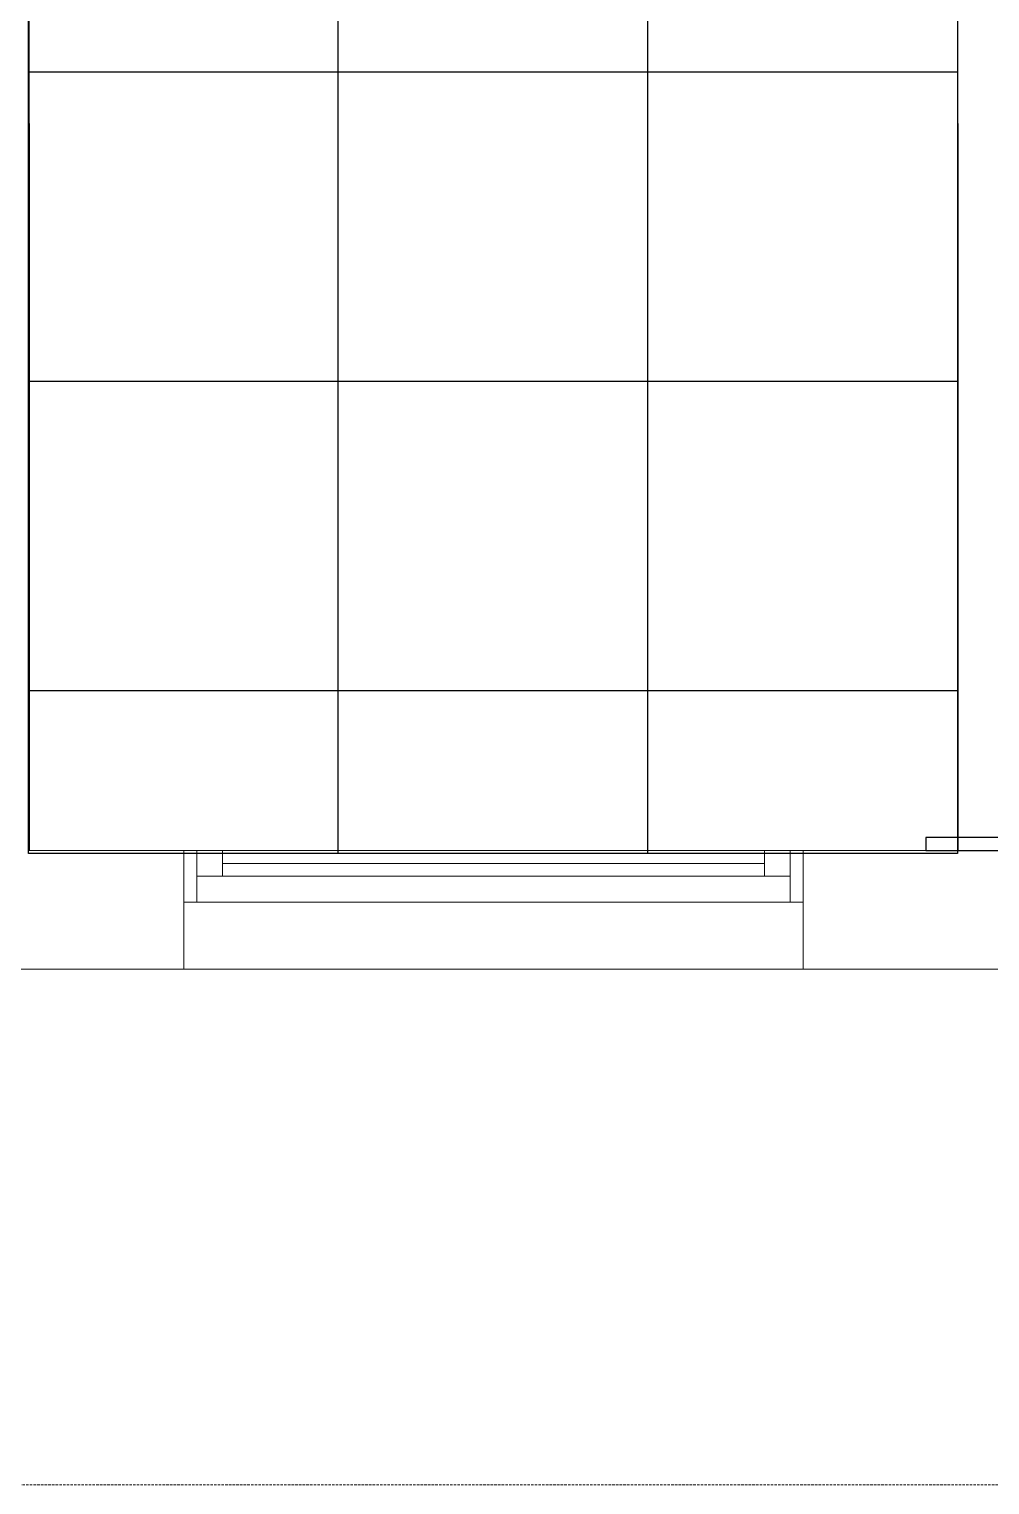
# Model space of a CAD drawing. Extents: x -12260 to 304645, y -29287 to 19916.
# Drawn here: x 42876 to 44738, y -14060 to -11237 of the extents above; entities that cross this region are included whole.
import ezdxf

# ---------------------------------------------------------------- set-up
doc = ezdxf.new("R2010")
doc.units = 0
doc.header["$LTSCALE"] = 0.25
doc.linetypes.add('01-First Floor$0$HIDDEN', pattern=[9.525, 6.35, -3.175])
doc.linetypes.add('DASHDOT', pattern=[25.4, 12.7, -6.35, 0, -6.35])
for name, color, linetype, lineweight in [('01-First Floor$0$Aluminum', 251, 'Continuous', 5), ('01-First Floor$0$Proj', 251, 'Continuous', 5), ('01-First Floor$0$Walls', 251, 'Continuous', 5), ('E-LITE-CLNG-CNDT', 6, 'DASHDOT', 35)]:
    doc.layers.add(name, color=color, linetype=linetype, lineweight=lineweight)
doc.layers.add('01-First Floor$0$FALSE CEILING', color=251, linetype='Continuous')
doc.layers.add('01-First Floor$0$X-WHITE glass', color=255, linetype='Continuous')

# ---------------------------------------------------------------- blocks, each defined once
blk = doc.blocks.new('01-First Floor')
at = {"layer": '01-First Floor$0$Aluminum'}
for p, q in [((43176, -12830.2), (44376, -12830)), ((43201, -12930), (43201, -12830)), ((43251, -12880), (43251, -12830)), ((44301, -12880), (44301, -12830)), ((44351, -12930), (44351, -12830)), ((44301, -12855), (43251, -12855)), ((43201, -12880), (44351, -12880)), ((43176, -12930, 0), (44376, -12930)), ((44376, -13060), (43176, -13060, 0))]:
    blk.add_line(p, q, dxfattribs=at)
at = {"layer": '01-First Floor$0$FALSE CEILING', "linetype": 'Continuous'}
for p, q in [((43475.1, -12835.7), (43476, -2710)), ((44075.1, -12835.7), (44076, -2710)), ((42875.3, -11320), (44675.3, -11320)), ((42876, -11920), (44676, -11920)), ((42876, -12520), (44676, -12520))]:
    blk.add_line(p, q, dxfattribs=at)
at = {"layer": '01-First Floor$0$FALSE CEILING'}
blk.add_lwpolyline([(42876, -2710), (44676, -2710), (44675.1, -12835.7), (42875.1, -12835.7)], close=True, dxfattribs=at)
at = {"layer": '01-First Floor$0$FALSE CEILING', "elevation": -0.1}
blk.add_lwpolyline([(45120.2, -12830), (45120.2, -12805), (44614.2, -12805), (44614.2, -12830), (45120.2, -12830)], dxfattribs=at)
at = {"layer": '01-First Floor$0$Proj', "linetype": '01-First Floor$0$HIDDEN', "ltscale": 3}
blk.add_lwpolyline([(48606, 9840), (-2814, 9840), (-2814, -14060), (48606, -14060)], dxfattribs=at)
blk.add_lwpolyline([(48606, 9840), (-2814, 9840), (-2814, -14060), (48606, -14060)], dxfattribs=at)
at = {"layer": '01-First Floor$0$Walls'}
for p, q in [((42876, -10620), (42876, -12830)), ((42876, -10620), (42876, -11420)), ((44676, -10620), (44676, -12830)), ((44676, -10620), (44676, -11420)), ((42876, -12830), (43176, -12830.2)), ((43176, -13060), (43176, -12830)), ((43506, -12830), (43726, -12830)), ((43826, -12830), (44676.8, -12830)), ((44376, -13060), (44376, -12830)), ((44376, -12830), (44676, -12830)), ((42676, -13060), (43176, -13060))]:
    blk.add_line(p, q, dxfattribs=at)
blk.add_lwpolyline([(43506, -13060), (45236, -13060)], dxfattribs=at)
at = {"layer": '01-First Floor$0$X-WHITE glass', "color": 253, "lineweight": 30, "ltscale": 6, "true_color": 0x9898cc}
for p, q in [((42876, -11420), (42876, -12830)), ((44676, -11420), (44676, -12830))]:
    blk.add_line(p, q, dxfattribs=at)

msp = doc.modelspace()

# ---------------------------------------------------------------- block references
at = {"layer": 'E-LITE-CLNG-CNDT'}
msp.add_blockref('01-First Floor', (0, 0), dxfattribs=at)

doc.saveas('drawing.dxf')
